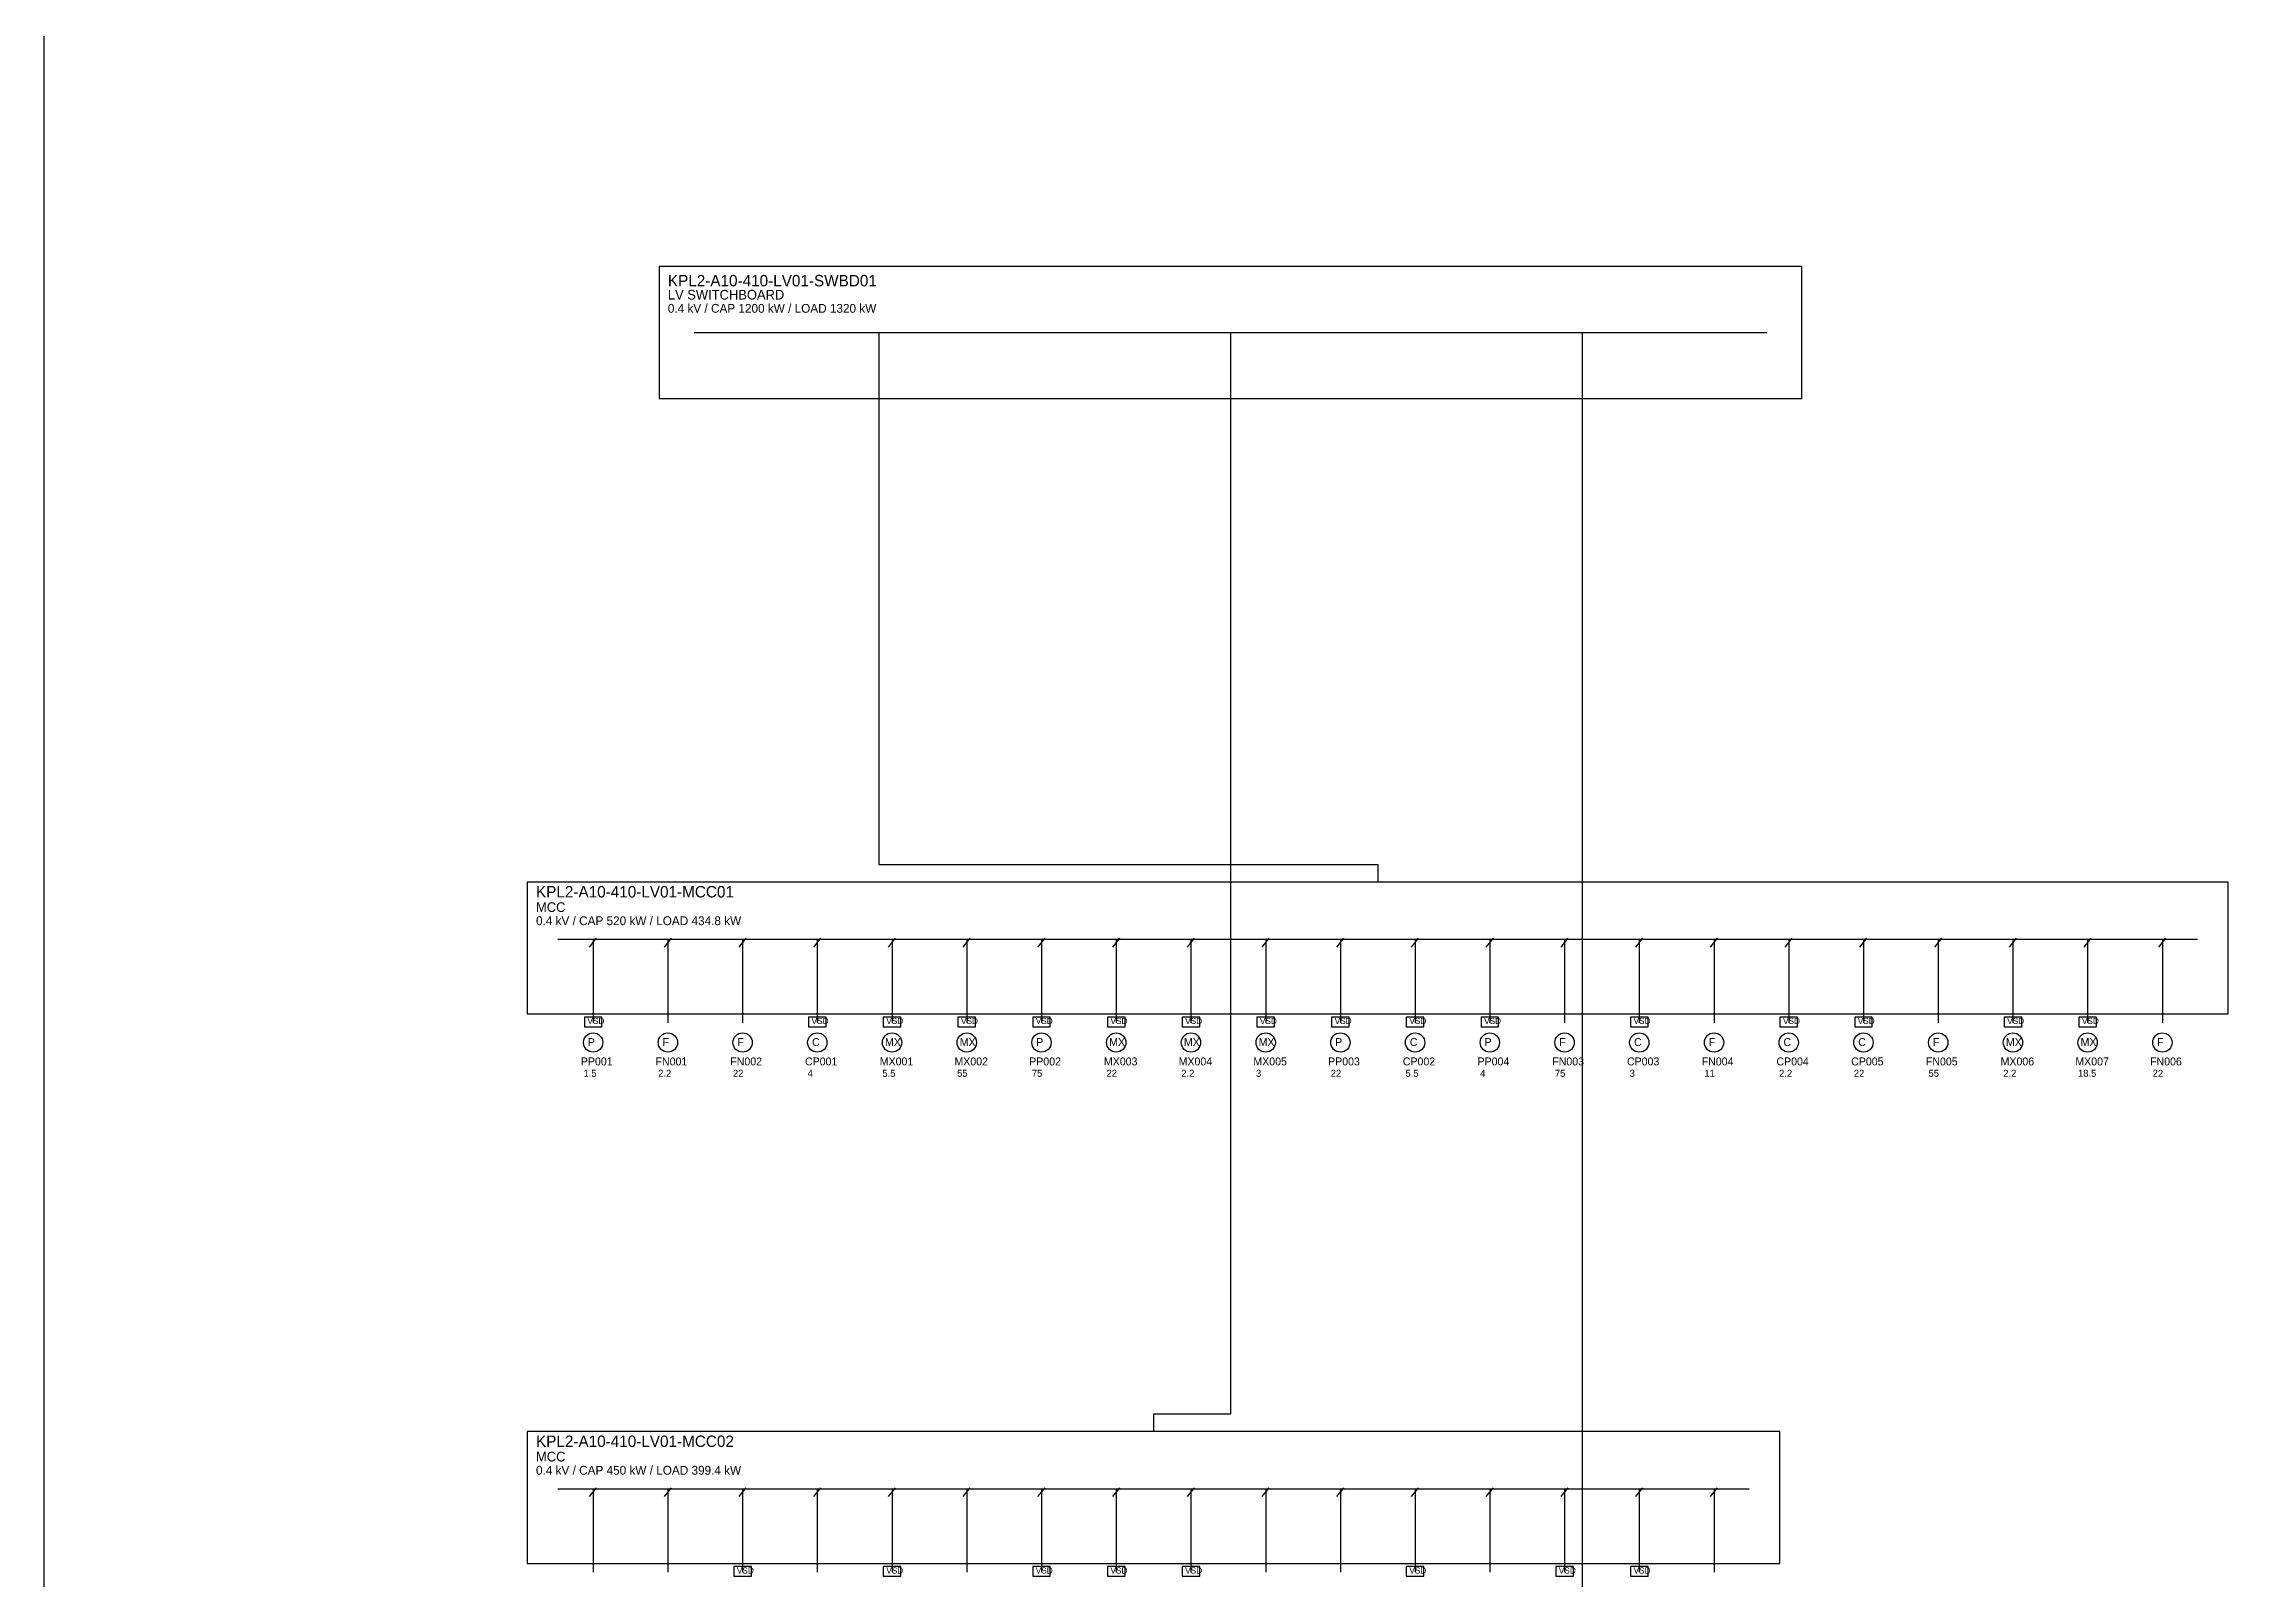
# Model space of a CAD drawing. Extents: x 100 to 17900, y 100 to 10914.
# Drawn here: x 100 to 5070, y 3914 to 7407 of the extents above; entities that cross this region are included whole.
import ezdxf

# ---------------------------------------------------------------- set-up
doc = ezdxf.new("R2010")
doc.units = 0

msp = doc.modelspace()

# ---------------------------------------------------------------- linework, layer by layer
at = {"color": 7}
for p, q in [((100, 10900), (100, 100)), ((2000, 6750), (2000, 5540)), ((2800, 6750), (2800, 4290)), ((3600, 6750), (3600, 3040)), ((2000, 5540), (3135, 5540)), ((3135, 5540), (3135, 5500)), ((2800, 4290), (2625, 4290)), ((2625, 4290), (2625, 4250))]:
    msp.add_line(p, q, dxfattribs=at)
at = {"color": 3}
for p, q in [((4100, 6900), (1500, 6900)), ((1500, 6900), (1500, 6600)), ((4100, 6600), (4100, 6900)), ((1500, 6600), (4100, 6600)), ((5070, 5500), (1200, 5500)), ((1200, 5500), (1200, 5200)), ((5070, 5200), (5070, 5500)), ((1200, 5200), (5070, 5200)), ((4050, 4250), (1200, 4250)), ((1200, 4250), (1200, 3950)), ((4050, 3950), (4050, 4250)), ((1200, 3950), (4050, 3950))]:
    msp.add_line(p, q, dxfattribs=at)
at = {"color": 5}
for p, q in [((1580, 6750), (4020, 6750)), ((1270, 5370), (5000, 5370)), ((1270, 4120), (3980, 4120))]:
    msp.add_line(p, q, dxfattribs=at)
at = {"color": 2}
for p, q in [((1342, 5352), (1358, 5372)), ((1350, 5370), (1350, 5180)), ((1512, 5352), (1528, 5372)), ((1520, 5370), (1520, 5180)), ((1682, 5352), (1698, 5372)), ((1690, 5370), (1690, 5180)), ((1852, 5352), (1868, 5372)), ((1860, 5370), (1860, 5180)), ((2022, 5352), (2038, 5372)), ((2030, 5370), (2030, 5180)), ((2192, 5352), (2208, 5372)), ((2200, 5370), (2200, 5180)), ((2362, 5352), (2378, 5372)), ((2370, 5370), (2370, 5180)), ((2532, 5352), (2548, 5372)), ((2540, 5370), (2540, 5180)), ((2702, 5352), (2718, 5372)), ((2710, 5370), (2710, 5180)), ((2872, 5352), (2888, 5372)), ((2880, 5370), (2880, 5180)), ((3042, 5352), (3058, 5372)), ((3050, 5370), (3050, 5180)), ((3212, 5352), (3228, 5372)), ((3220, 5370), (3220, 5180)), ((3382, 5352), (3398, 5372)), ((3390, 5370), (3390, 5180)), ((3552, 5352), (3568, 5372)), ((3560, 5370), (3560, 5180)), ((3722, 5352), (3738, 5372)), ((3730, 5370), (3730, 5180)), ((3892, 5352), (3908, 5372)), ((3900, 5370), (3900, 5180)), ((4062, 5352), (4078, 5372)), ((4070, 5370), (4070, 5180)), ((4232, 5352), (4248, 5372)), ((4240, 5370), (4240, 5180)), ((4402, 5352), (4418, 5372)), ((4410, 5370), (4410, 5180)), ((4572, 5352), (4588, 5372)), ((4580, 5370), (4580, 5180)), ((4742, 5352), (4758, 5372)), ((4750, 5370), (4750, 5180)), ((4912, 5352), (4928, 5372)), ((4920, 5370), (4920, 5180)), ((1370, 5193), (1330, 5193)), ((1330, 5193), (1330, 5171)), ((1330, 5171), (1370, 5171)), ((1370, 5171), (1370, 5193)), ((1880, 5193), (1840, 5193)), ((1840, 5193), (1840, 5171)), ((1840, 5171), (1880, 5171)), ((1880, 5171), (1880, 5193)), ((2050, 5193), (2010, 5193)), ((2010, 5193), (2010, 5171)), ((2010, 5171), (2050, 5171)), ((2050, 5171), (2050, 5193)), ((2220, 5193), (2180, 5193)), ((2180, 5193), (2180, 5171)), ((2180, 5171), (2220, 5171)), ((2220, 5171), (2220, 5193)), ((2390, 5193), (2350, 5193)), ((2350, 5193), (2350, 5171)), ((2350, 5171), (2390, 5171)), ((2390, 5171), (2390, 5193)), ((2560, 5193), (2520, 5193)), ((2520, 5193), (2520, 5171)), ((2520, 5171), (2560, 5171)), ((2560, 5171), (2560, 5193)), ((2730, 5193), (2690, 5193)), ((2690, 5193), (2690, 5171)), ((2690, 5171), (2730, 5171)), ((2730, 5171), (2730, 5193)), ((2900, 5193), (2860, 5193)), ((2860, 5193), (2860, 5171)), ((2860, 5171), (2900, 5171)), ((2900, 5171), (2900, 5193)), ((3070, 5193), (3030, 5193)), ((3030, 5193), (3030, 5171)), ((3030, 5171), (3070, 5171)), ((3070, 5171), (3070, 5193)), ((3240, 5193), (3200, 5193)), ((3200, 5193), (3200, 5171)), ((3200, 5171), (3240, 5171)), ((3240, 5171), (3240, 5193)), ((3410, 5193), (3370, 5193)), ((3370, 5193), (3370, 5171)), ((3370, 5171), (3410, 5171)), ((3410, 5171), (3410, 5193)), ((3750, 5193), (3710, 5193)), ((3710, 5193), (3710, 5171)), ((3710, 5171), (3750, 5171)), ((3750, 5171), (3750, 5193)), ((4090, 5193), (4050, 5193)), ((4050, 5193), (4050, 5171)), ((4050, 5171), (4090, 5171)), ((4090, 5171), (4090, 5193)), ((4260, 5193), (4220, 5193)), ((4220, 5193), (4220, 5171)), ((4220, 5171), (4260, 5171)), ((4260, 5171), (4260, 5193)), ((4600, 5193), (4560, 5193)), ((4560, 5193), (4560, 5171)), ((4560, 5171), (4600, 5171)), ((4600, 5171), (4600, 5193)), ((4770, 5193), (4730, 5193)), ((4730, 5193), (4730, 5171)), ((4730, 5171), (4770, 5171)), ((4770, 5171), (4770, 5193)), ((1342, 4102), (1358, 4122)), ((1350, 4120), (1350, 3930)), ((1512, 4102), (1528, 4122)), ((1520, 4120), (1520, 3930)), ((1682, 4102), (1698, 4122)), ((1690, 4120), (1690, 3930)), ((1852, 4102), (1868, 4122)), ((1860, 4120), (1860, 3930)), ((2022, 4102), (2038, 4122)), ((2030, 4120), (2030, 3930)), ((2192, 4102), (2208, 4122)), ((2200, 4120), (2200, 3930)), ((2362, 4102), (2378, 4122)), ((2370, 4120), (2370, 3930)), ((2532, 4102), (2548, 4122)), ((2540, 4120), (2540, 3930)), ((2702, 4102), (2718, 4122)), ((2710, 4120), (2710, 3930)), ((2872, 4102), (2888, 4122)), ((2880, 4120), (2880, 3930)), ((3042, 4102), (3058, 4122)), ((3050, 4120), (3050, 3930)), ((3212, 4102), (3228, 4122)), ((3220, 4120), (3220, 3930)), ((3382, 4102), (3398, 4122)), ((3390, 4120), (3390, 3930)), ((3552, 4102), (3568, 4122)), ((3560, 4120), (3560, 3930)), ((3722, 4102), (3738, 4122)), ((3730, 4120), (3730, 3930)), ((3892, 4102), (3908, 4122)), ((3900, 4120), (3900, 3930)), ((1710, 3943), (1670, 3943)), ((1670, 3943), (1670, 3921)), ((1710, 3921), (1710, 3943)), ((2050, 3943), (2010, 3943)), ((2010, 3943), (2010, 3921)), ((2050, 3921), (2050, 3943)), ((2390, 3943), (2350, 3943)), ((2350, 3943), (2350, 3921)), ((2390, 3921), (2390, 3943)), ((2560, 3943), (2520, 3943)), ((2520, 3943), (2520, 3921)), ((2560, 3921), (2560, 3943)), ((2730, 3943), (2690, 3943)), ((2690, 3943), (2690, 3921)), ((2730, 3921), (2730, 3943)), ((3240, 3943), (3200, 3943)), ((3200, 3943), (3200, 3921)), ((3240, 3921), (3240, 3943)), ((3580, 3943), (3540, 3943)), ((3540, 3943), (3540, 3921)), ((3580, 3921), (3580, 3943)), ((3750, 3943), (3710, 3943)), ((3710, 3943), (3710, 3921)), ((3750, 3921), (3750, 3943)), ((1670, 3921), (1710, 3921)), ((2010, 3921), (2050, 3921)), ((2350, 3921), (2390, 3921)), ((2520, 3921), (2560, 3921)), ((2690, 3921), (2730, 3921)), ((3200, 3921), (3240, 3921)), ((3540, 3921), (3580, 3921)), ((3710, 3921), (3750, 3921))]:
    msp.add_line(p, q, dxfattribs=at)
for centre in [(1350, 5135), (1520, 5135), (1690, 5135), (1860, 5135), (2030, 5135), (2200, 5135), (2370, 5135), (2540, 5135), (2710, 5135), (2880, 5135), (3050, 5135), (3220, 5135), (3390, 5135), (3560, 5135), (3730, 5135), (3900, 5135), (4070, 5135), (4240, 5135), (4410, 5135), (4580, 5135), (4750, 5135), (4920, 5135)]:
    msp.add_circle(centre, 22, dxfattribs=at)

# ---------------------------------------------------------------- texts
at = {"color": 3}
for s, height, p in [('KPL2-A10-410-LV01-SWBD01', 26, (1520, 6855)), ('0.4 kV / CAP 1200 kW / LOAD 1320 kW', 20, (1520, 6795)), ('LV SWITCHBOARD', 22, (1520, 6825)), ('KPL2-A10-410-LV01-MCC01', 26, (1220, 5465)), ('0.4 kV / CAP 520 kW / LOAD 434.8 kW', 20, (1220, 5402)), ('MCC', 22, (1220, 5432)), ('KPL2-A10-410-LV01-MCC02', 26, (1220, 4215)), ('MCC', 22, (1220, 4182)), ('0.4 kV / CAP 450 kW / LOAD 399.4 kW', 20, (1220, 4152))]:
    msp.add_text(s, height=height, dxfattribs=at).set_placement(p)
at = {"color": 2}
for s, height, p in [('VSD', 14, (1337, 5177)), ('VSD', 14, (1847, 5177)), ('VSD', 14, (2017, 5177)), ('VSD', 14, (2187, 5177)), ('VSD', 14, (2357, 5177)), ('VSD', 14, (2527, 5177)), ('VSD', 14, (2697, 5177)), ('VSD', 14, (2867, 5177)), ('VSD', 14, (3037, 5177)), ('VSD', 14, (3207, 5177)), ('VSD', 14, (3377, 5177)), ('VSD', 14, (3717, 5177)), ('VSD', 14, (4057, 5177)), ('VSD', 14, (4227, 5177)), ('VSD', 14, (4567, 5177)), ('VSD', 14, (4737, 5177)), ('P', 18, (1338, 5127)), ('F', 18, (1508, 5127)), ('F', 18, (1678, 5127)), ('C', 18, (1848, 5127)), ('MX', 18, (2014, 5127)), ('MX', 18, (2184, 5127)), ('P', 18, (2358, 5127)), ('MX', 18, (2524, 5127)), ('MX', 18, (2694, 5127)), ('MX', 18, (2864, 5127)), ('P', 18, (3038, 5127)), ('C', 18, (3208, 5127)), ('P', 18, (3378, 5127)), ('F', 18, (3548, 5127)), ('C', 18, (3718, 5127)), ('F', 18, (3888, 5127)), ('C', 18, (4058, 5127)), ('C', 18, (4228, 5127)), ('F', 18, (4398, 5127)), ('MX', 18, (4564, 5127)), ('MX', 18, (4734, 5127)), ('F', 18, (4908, 5127)), ('PP001', 18, (1322, 5083)), ('1.5', 16, (1328, 5057)), ('FN001', 18, (1492, 5083)), ('2.2', 16, (1498, 5057)), ('FN002', 18, (1662, 5083)), ('22', 16, (1668, 5057)), ('CP001', 18, (1832, 5083)), ('4', 16, (1838, 5057)), ('MX001', 18, (2002, 5083)), ('5.5', 16, (2008, 5057)), ('MX002', 18, (2172, 5083)), ('55', 16, (2178, 5057)), ('PP002', 18, (2342, 5083)), ('75', 16, (2348, 5057)), ('MX003', 18, (2512, 5083)), ('22', 16, (2518, 5057)), ('MX004', 18, (2682, 5083)), ('2.2', 16, (2688, 5057)), ('MX005', 18, (2852, 5083)), ('3', 16, (2858, 5057)), ('PP003', 18, (3022, 5083)), ('22', 16, (3028, 5057)), ('CP002', 18, (3192, 5083)), ('5.5', 16, (3198, 5057)), ('PP004', 18, (3362, 5083)), ('4', 16, (3368, 5057)), ('FN003', 18, (3532, 5083)), ('75', 16, (3538, 5057)), ('CP003', 18, (3702, 5083)), ('3', 16, (3708, 5057)), ('FN004', 18, (3872, 5083)), ('11', 16, (3878, 5057)), ('CP004', 18, (4042, 5083)), ('2.2', 16, (4048, 5057)), ('CP005', 18, (4212, 5083)), ('22', 16, (4218, 5057)), ('FN005', 18, (4382, 5083)), ('55', 16, (4388, 5057)), ('MX006', 18, (4552, 5083)), ('2.2', 16, (4558, 5057)), ('MX007', 18, (4722, 5083)), ('18.5', 16, (4728, 5057)), ('FN006', 18, (4892, 5083)), ('22', 16, (4898, 5057)), ('VSD', 14, (1677, 3927)), ('VSD', 14, (2017, 3927)), ('VSD', 14, (2357, 3927)), ('VSD', 14, (2527, 3927)), ('VSD', 14, (2697, 3927)), ('VSD', 14, (3207, 3927)), ('VSD', 14, (3547, 3927)), ('VSD', 14, (3717, 3927))]:
    msp.add_text(s, height=height, dxfattribs=at).set_placement(p)

doc.saveas('drawing.dxf')
